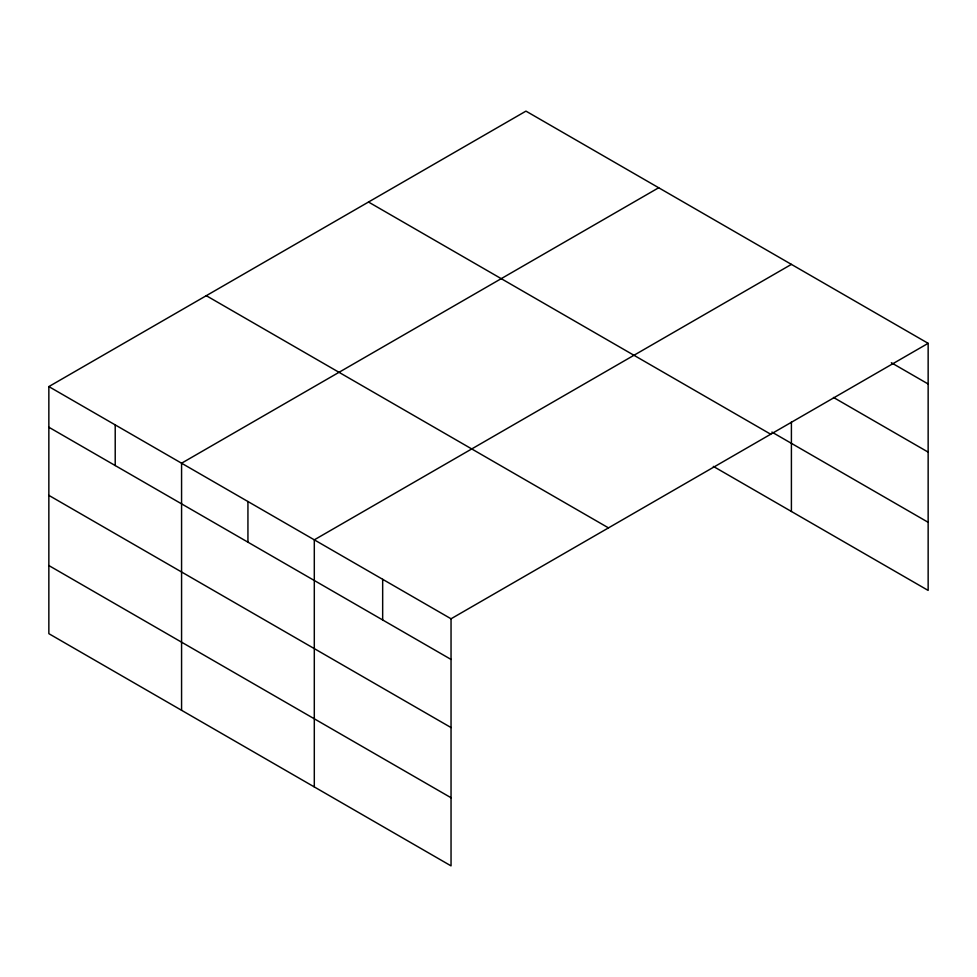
<?xml version="1.0" encoding="UTF-8"?>
<svg xmlns="http://www.w3.org/2000/svg" width="977" height="977" viewBox="0 0 977 977"><rect width="100%" height="100%" fill="white"/><g stroke="black" fill="none" stroke-linecap="round" stroke-linejoin="round"><path stroke-width="1.47" d="M928.15 343.33L525.956 111.122L48.85 386.587L48.85 633.67L451.044 865.878L451.044 618.783L928.15 343.33L928.15 590.413L713.332 466.395M658.681 187.755L181.575 463.208L181.575 710.291M791.407 264.376L314.301 539.841L314.301 786.925M891.329 362.723L928.15 383.985M833.479 397.444L928.15 452.107M771.891 432.078L928.15 522.292M368.512 202.031L770.706 434.228M206.294 295.689L608.488 527.885M48.85 386.587L451.044 618.783M48.85 427.23L451.044 659.438M48.85 495.363L451.044 727.56M48.85 565.549L451.044 797.745M791.407 421.979L791.407 511.472M382.666 579.312L382.666 619.968M247.938 501.519L247.938 542.174M115.213 424.897L115.213 465.553"/></g></svg>
